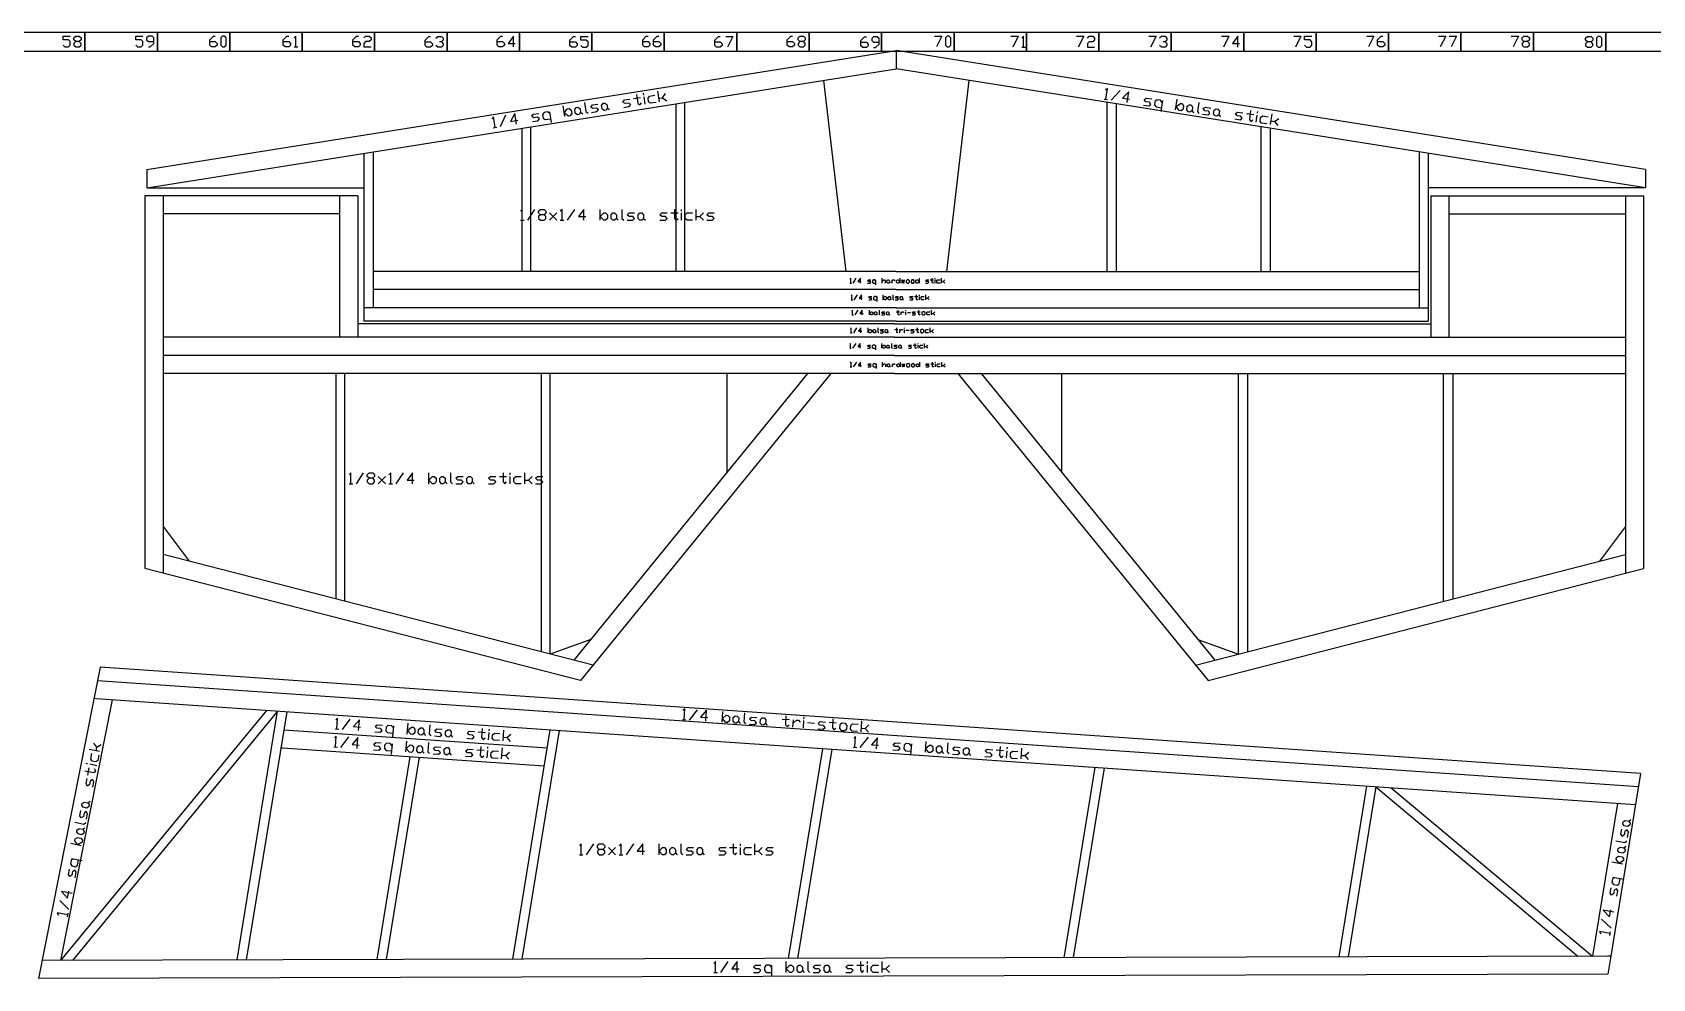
# Model space of a CAD drawing. Extents: x 0 to 102, y 0 to 13.
# Drawn here: x 57.28 to 79.65, y 0.11 to 13.18 of the extents above; entities that cross this region are included whole.
import ezdxf

# ---------------------------------------------------------------- set-up
doc = ezdxf.new("R2010")
doc.units = 0
doc.layers.get('0').update_dxf_attribs({"color": 9, "linetype": 'CONTINUOUS'})

msp = doc.modelspace()

# ---------------------------------------------------------------- linework, layer by layer
at = {"color": 7, "linetype": 'CONTINUOUS'}
for p, q in [((58.854, 11.284, 0), (69.2, 12.929, 0)), ((79.547, 11.284, 0), (69.2, 12.929, 0)), ((69.2, 12.929), (69.2, 12.676)), ((69.2, 12.929), (69.2, 12.676)), ((58.854, 11.031, 0), (69.2, 12.676, 0)), ((79.547, 11.031, 0), (69.2, 12.676, 0)), ((68.197, 12.516, 0), (68.506, 9.876, 0)), ((70.204, 12.516, 0), (69.895, 9.876, 0)), ((66.161, 12.193, 0), (66.161, 9.876, 0)), ((66.286, 9.876, 0), (66.286, 12.212, 0)), ((72.115, 9.876, 0), (72.115, 12.212, 0)), ((72.24, 12.193, 0), (72.24, 9.876, 0)), ((64.159, 9.876, 0), (64.159, 11.874, 0)), ((74.242, 9.876, 0), (74.242, 11.874, 0)), ((64.034, 11.854, 0), (64.034, 9.876, 0)), ((74.367, 11.854, 0), (74.367, 9.876, 0)), ((61.854, 11.508, 0), (61.854, 9.376, 0)), ((61.979, 11.528, 0), (61.979, 9.376, 0)), ((76.422, 11.528, 0), (76.422, 9.376, 0)), ((76.547, 11.508, 0), (76.547, 9.376, 0)), ((58.854, 11.284, 0), (58.854, 11.031, 0)), ((79.547, 11.284, 0), (79.547, 11.031, 0)), ((58.854, 11.031, 0), (61.854, 11.031, 0)), ((79.547, 11.031, 0), (76.547, 11.031, 0)), ((58.83, 10.922, 0), (58.83, 5.773, 0)), ((61.768, 10.922), (58.83, 10.922)), ((59.08, 10.922, 0), (59.08, 5.709, 0)), ((61.518, 10.922, 0), (61.518, 8.968, 0)), ((61.768, 10.922, 0), (61.768, 8.968, 0)), ((76.585, 10.922, 0), (76.585, 8.968, 0)), ((76.585, 10.922), (79.523, 10.922)), ((76.835, 10.922, 0), (76.835, 8.968, 0)), ((79.273, 10.922, 0), (79.273, 5.709, 0)), ((79.523, 10.922, 0), (79.523, 5.773, 0)), ((61.518, 10.672), (59.08, 10.672)), ((76.835, 10.672), (79.273, 10.672)), ((69.2, 9.876, 0), (61.979, 9.876, 0)), ((69.2, 9.876, 0), (76.422, 9.876, 0)), ((69.2, 9.626, 0), (61.979, 9.626, 0)), ((69.2, 9.626, 0), (76.422, 9.626, 0)), ((61.854, 9.376, 0), (61.854, 9.189, 0)), ((69.2, 9.376, 0), (61.854, 9.376, 0)), ((69.2, 9.189, 0), (61.854, 9.189, 0)), ((69.2, 9.376, 0), (76.547, 9.376, 0)), ((69.2, 9.189, 0), (76.547, 9.189, 0)), ((76.547, 9.376, 0), (76.547, 9.189, 0)), ((69.177, 8.968, 0), (59.08, 8.968, 0)), ((69.177, 9.155, 0), (61.768, 9.155, 0)), ((69.177, 9.155, 0), (76.585, 9.155, 0)), ((69.177, 8.968, 0), (79.273, 8.968, 0)), ((69.177, 8.718, 0), (59.08, 8.718, 0)), ((69.177, 8.718, 0), (79.273, 8.718, 0)), ((69.177, 8.468, 0), (59.08, 8.468, 0)), ((61.466, 8.468, 0), (61.466, 5.353, 0)), ((61.591, 8.468, 0), (61.466, 8.468, 0)), ((61.591, 5.321, 0), (61.591, 8.468, 0)), ((64.3, 8.468, 0), (64.3, 4.625, 0)), ((64.425, 8.468, 0), (64.3, 8.468, 0)), ((64.425, 4.593, 0), (64.425, 8.468, 0)), ((67.979, 8.468, 0), (64.752, 4.509, 0)), ((68.301, 8.468, 0), (64.845, 4.226, 0)), ((66.866, 8.468, 0), (66.866, 7.103, 0)), ((69.177, 8.468, 0), (68.301, 8.468, 0)), ((69.177, 8.468, 0), (70.052, 8.468, 0)), ((69.177, 8.468, 0), (79.273, 8.468, 0)), ((70.052, 8.468, 0), (73.508, 4.226, 0)), ((70.374, 8.468, 0), (73.601, 4.509, 0)), ((71.487, 8.468, 0), (71.487, 7.103, 0)), ((73.928, 4.593, 0), (73.928, 8.468, 0)), ((73.928, 8.468, 0), (74.053, 8.468, 0)), ((74.053, 8.468, 0), (74.053, 4.625, 0)), ((76.762, 5.321, 0), (76.762, 8.468, 0)), ((76.762, 8.468, 0), (76.887, 8.468, 0)), ((76.887, 8.468, 0), (76.887, 5.353, 0)), ((59.08, 6.353, 0), (59.44, 5.874, 0)), ((79.273, 6.353, 0), (78.913, 5.874, 0)), ((65.019, 4.44, 0), (59.08, 5.967, 0)), ((73.334, 4.44, 0), (79.273, 5.967, 0)), ((64.845, 4.226, 0), (58.83, 5.773, 0)), ((73.508, 4.226, 0), (79.523, 5.773, 0)), ((64.985, 4.794, 0), (64.425, 4.593, 0)), ((73.368, 4.794, 0), (73.928, 4.593, 0)), ((58.211, 4.41, 0), (57.36, 0.11, 0)), ((79.482, 2.945, 0), (58.211, 4.41, 0)), ((79.452, 2.76, 0), (58.174, 4.224, 0)), ((58.377, 3.96, 0), (57.665, 0.361, 0)), ((60.509, 3.813, 0), (57.665, 0.361, 0)), ((58.157, 3.975, 0), (58.126, 3.977, 0)), ((79.411, 2.512, 0), (58.157, 3.975, 0)), ((60.662, 3.802, 0), (57.831, 0.361, 0)), ((60.101, 0.368, 0), (60.662, 3.802, 0)), ((60.787, 3.794, 0), (60.228, 0.368, 0)), ((60.747, 3.546, 0), (64.384, 3.296, 0)), ((63.908, 0.378, 0), (64.425, 3.544, 0)), ((64.55, 3.535, 0), (64.034, 0.379, 0)), ((60.706, 3.298, 0), (60.73, 3.297, 0)), ((60.73, 3.297, 0), (64.344, 3.048, 0)), ((62.035, 0.373, 0), (62.492, 3.175, 0)), ((62.617, 3.167, 0), (62.161, 0.373, 0)), ((67.715, 0.389, 0), (68.188, 3.285, 0)), ((68.313, 3.276, 0), (67.841, 0.389, 0)), ((71.521, 0.399, 0), (71.95, 3.026, 0)), ((72.076, 3.017, 0), (71.648, 0.4, 0)), ((79.482, 2.945, 0), (79.065, 0.394, 0)), ((75.317, 0.41, 0), (75.702, 2.768, 0)), ((75.827, 2.759, 0), (75.443, 0.41, 0)), ((75.827, 2.759, 0), (78.614, 0.419, 0)), ((76.039, 2.745, 0), (78.816, 0.419, 0)), ((79.161, 2.53, 0), (78.816, 0.419, 0)), ((79.028, 0.42, 0), (57.41, 0.36, 0)), ((79.07, 0.421, 0), (79.028, 0.42, 0)), ((79.065, 0.394, 0), (79.029, 0.17, 0)), ((79.029, 0.17, 0), (57.36, 0.11, 0))]:
    msp.add_line(p, q, dxfattribs=at)
at = {"color": 7, "linetype": 'CONTINUOUS', "flags": 128}
for points in [[(57.001, 12.919), (58.001, 12.919), (58.001, 13.178), (57.001, 13.178)], [(58.001, 12.919), (59.001, 12.919), (59.001, 13.178), (58.001, 13.178)], [(59.001, 12.919), (60.001, 12.919), (60.001, 13.178), (59.001, 13.178)], [(60.001, 12.919), (61.001, 12.919), (61.001, 13.178), (60.001, 13.178)], [(61.001, 12.919), (62.001, 12.919), (62.001, 13.178), (61.001, 13.178)], [(62.001, 12.919), (63.001, 12.919), (63.001, 13.178), (62.001, 13.178)], [(63.001, 12.919), (64.001, 12.919), (64.001, 13.178), (63.001, 13.178)], [(64.001, 12.919), (65.001, 12.919), (65.001, 13.178), (64.001, 13.178)], [(65.001, 12.919), (66.001, 12.919), (66.001, 13.178), (65.001, 13.178)], [(66.001, 12.919), (67.001, 12.919), (67.001, 13.178), (66.001, 13.178)], [(67.001, 12.919), (68.001, 12.919), (68.001, 13.178), (67.001, 13.178)], [(68.001, 12.919), (69.001, 12.919), (69.001, 13.178), (68.001, 13.178)], [(69.001, 12.919), (70.001, 12.919), (70.001, 13.178), (69.001, 13.178)], [(70.001, 12.919), (71.001, 12.919), (71.001, 13.178), (70.001, 13.178)], [(71.001, 12.919), (72.001, 12.919), (72.001, 13.178), (71.001, 13.178)], [(72.001, 12.919), (73.001, 12.919), (73.001, 13.178), (72.001, 13.178)], [(73.001, 12.919), (74.001, 12.919), (74.001, 13.178), (73.001, 13.178)], [(74.001, 12.919), (75.001, 12.919), (75.001, 13.178), (74.001, 13.178)], [(75.001, 12.919), (76.001, 12.919), (76.001, 13.178), (75.001, 13.178)], [(76.001, 12.919), (77.001, 12.919), (77.001, 13.178), (76.001, 13.178)], [(77.001, 12.919), (78.001, 12.919), (78.001, 13.178), (77.001, 13.178)], [(78.001, 12.919), (79.001, 12.919), (79.001, 13.178), (78.001, 13.178)], [(79.001, 12.919), (80.001, 12.919), (80.001, 13.178), (79.001, 13.178)]]:
    msp.add_lwpolyline(points, close=True, dxfattribs=at)
at = {"linetype": 'BYBLOCK', "flags": 128}
for points in [[(57.698, 13.002), (57.723, 12.977), (57.773, 12.977), (57.798, 13.002), (57.798, 13.052), (57.773, 13.077), (57.698, 13.077), (57.698, 13.127), (57.798, 13.127)], [(57.873, 12.977), (57.923, 12.977), (57.948, 13.002), (57.948, 13.027), (57.923, 13.052), (57.873, 13.052), (57.848, 13.077), (57.848, 13.102), (57.873, 13.127), (57.923, 13.127), (57.948, 13.102), (57.948, 13.077), (57.923, 13.052)], [(57.873, 13.052), (57.848, 13.027), (57.848, 13.002), (57.873, 12.977)], [(58.702, 13.002), (58.727, 12.977), (58.777, 12.977), (58.802, 13.002), (58.802, 13.052), (58.777, 13.077), (58.702, 13.077), (58.702, 13.127), (58.802, 13.127)], [(58.877, 12.977), (58.902, 12.977), (58.952, 13.027), (58.952, 13.102), (58.927, 13.127), (58.877, 13.127), (58.852, 13.102), (58.852, 13.077), (58.877, 13.052), (58.952, 13.052)], [(59.725, 13.052), (59.8, 13.052), (59.825, 13.027), (59.825, 13.002), (59.8, 12.977), (59.75, 12.977), (59.725, 13.002), (59.725, 13.077), (59.775, 13.127), (59.8, 13.127)], [(59.9, 12.977), (59.925, 12.977), (59.95, 13.002), (59.95, 13.102), (59.925, 13.127), (59.9, 13.127), (59.875, 13.102), (59.875, 13.002), (59.9, 12.977)], [(60.74, 13.052), (60.815, 13.052), (60.84, 13.027), (60.84, 13.002), (60.815, 12.977), (60.765, 12.977), (60.74, 13.002), (60.74, 13.077), (60.79, 13.127), (60.815, 13.127)], [(60.915, 12.977), (60.915, 13.127), (60.89, 13.102)], [(60.89, 12.977), (60.94, 12.977)], [(61.702, 13.052), (61.777, 13.052), (61.802, 13.027), (61.802, 13.002), (61.777, 12.977), (61.727, 12.977), (61.702, 13.002), (61.702, 13.077), (61.752, 13.127), (61.777, 13.127)], [(61.852, 13.102), (61.877, 13.127), (61.927, 13.127), (61.952, 13.102), (61.952, 13.077), (61.927, 13.052), (61.877, 13.052), (61.852, 13.027), (61.852, 12.977), (61.952, 12.977)], [(62.698, 13.047), (62.773, 13.047), (62.798, 13.022), (62.798, 12.997), (62.773, 12.972), (62.723, 12.972), (62.698, 12.997), (62.698, 13.072), (62.748, 13.122), (62.773, 13.122)], [(62.848, 13.097), (62.873, 13.122), (62.923, 13.122), (62.948, 13.097), (62.948, 13.072), (62.923, 13.047), (62.898, 13.047)], [(62.923, 13.047), (62.948, 13.022), (62.948, 12.997), (62.923, 12.972), (62.873, 12.972), (62.848, 12.997)], [(63.693, 13.052), (63.768, 13.052), (63.793, 13.027), (63.793, 13.002), (63.768, 12.977), (63.718, 12.977), (63.693, 13.002), (63.693, 13.077), (63.743, 13.127), (63.768, 13.127)], [(63.918, 12.977), (63.918, 13.127), (63.843, 13.027), (63.943, 13.027)], [(64.698, 13.047), (64.773, 13.047), (64.798, 13.022), (64.798, 12.997), (64.773, 12.972), (64.723, 12.972), (64.698, 12.997), (64.698, 13.072), (64.748, 13.122), (64.773, 13.122)], [(64.848, 12.997), (64.873, 12.972), (64.923, 12.972), (64.948, 12.997), (64.948, 13.047), (64.923, 13.072), (64.848, 13.072), (64.848, 13.122), (64.948, 13.122)], [(65.702, 13.052), (65.777, 13.052), (65.802, 13.027), (65.802, 13.002), (65.777, 12.977), (65.727, 12.977), (65.702, 13.002), (65.702, 13.077), (65.752, 13.127), (65.777, 13.127)], [(65.852, 13.052), (65.927, 13.052), (65.952, 13.027), (65.952, 13.002), (65.927, 12.977), (65.877, 12.977), (65.852, 13.002), (65.852, 13.077), (65.902, 13.127), (65.927, 13.127)], [(66.698, 13.047), (66.773, 13.047), (66.798, 13.022), (66.798, 12.997), (66.773, 12.972), (66.723, 12.972), (66.698, 12.997), (66.698, 13.072), (66.748, 13.122), (66.773, 13.122)], [(66.848, 13.122), (66.948, 13.122), (66.873, 12.972)], [(67.698, 13.052), (67.773, 13.052), (67.798, 13.027), (67.798, 13.002), (67.773, 12.977), (67.723, 12.977), (67.698, 13.002), (67.698, 13.077), (67.748, 13.127), (67.773, 13.127)], [(67.873, 12.977), (67.923, 12.977), (67.948, 13.002), (67.948, 13.027), (67.923, 13.052), (67.873, 13.052), (67.848, 13.077), (67.848, 13.102), (67.873, 13.127), (67.923, 13.127), (67.948, 13.102), (67.948, 13.077), (67.923, 13.052)], [(67.873, 13.052), (67.848, 13.027), (67.848, 13.002), (67.873, 12.977)], [(68.716, 13.043), (68.791, 13.043), (68.816, 13.018), (68.816, 12.993), (68.791, 12.968), (68.741, 12.968), (68.716, 12.993), (68.716, 13.068), (68.766, 13.118), (68.791, 13.118)], [(68.891, 12.968), (68.916, 12.968), (68.966, 13.018), (68.966, 13.093), (68.941, 13.118), (68.891, 13.118), (68.866, 13.093), (68.866, 13.068), (68.891, 13.043), (68.966, 13.043)], [(69.732, 13.128), (69.832, 13.128), (69.757, 12.978)], [(69.907, 12.978), (69.932, 12.978), (69.957, 13.003), (69.957, 13.103), (69.932, 13.128), (69.907, 13.128), (69.882, 13.103), (69.882, 13.003), (69.907, 12.978)], [(70.786, 13.124), (70.886, 13.124), (70.811, 12.974)], [(70.961, 12.974), (70.961, 13.124), (70.936, 13.099)], [(71.692, 13.125), (71.792, 13.125), (71.717, 12.975)], [(71.842, 13.1), (71.867, 13.125), (71.917, 13.125), (71.942, 13.1), (71.942, 13.075), (71.917, 13.05), (71.867, 13.05), (71.842, 13.025), (71.842, 12.975), (71.942, 12.975)], [(72.69, 13.125), (72.79, 13.125), (72.715, 12.975)], [(72.84, 13.1), (72.865, 13.125), (72.915, 13.125), (72.94, 13.1), (72.94, 13.075), (72.915, 13.05), (72.89, 13.05)], [(72.915, 13.05), (72.94, 13.025), (72.94, 13), (72.915, 12.975), (72.865, 12.975), (72.84, 13)], [(73.695, 13.125), (73.795, 13.125), (73.72, 12.975)], [(73.92, 12.975), (73.92, 13.125), (73.845, 13.025), (73.945, 13.025)], [(74.692, 13.125), (74.792, 13.125), (74.717, 12.975)], [(74.842, 13), (74.867, 12.975), (74.917, 12.975), (74.942, 13), (74.942, 13.05), (74.917, 13.075), (74.842, 13.075), (74.842, 13.125), (74.942, 13.125)], [(75.699, 13.127), (75.799, 13.127), (75.724, 12.977)], [(75.849, 13.052), (75.924, 13.052), (75.949, 13.027), (75.949, 13.002), (75.924, 12.977), (75.874, 12.977), (75.849, 13.002), (75.849, 13.077), (75.899, 13.127), (75.924, 13.127)], [(76.69, 13.127), (76.79, 13.127), (76.715, 12.977)], [(76.84, 13.127), (76.94, 13.127), (76.865, 12.977)], [(77.696, 13.127), (77.796, 13.127), (77.721, 12.977)], [(77.871, 12.977), (77.921, 12.977), (77.946, 13.002), (77.946, 13.027), (77.921, 13.052), (77.871, 13.052), (77.846, 13.077), (77.846, 13.102), (77.871, 13.127), (77.921, 13.127), (77.946, 13.102), (77.946, 13.077), (77.921, 13.052)], [(77.871, 13.052), (77.846, 13.027), (77.846, 13.002), (77.871, 12.977)], [(78.747, 12.972), (78.797, 12.972), (78.822, 12.997), (78.822, 13.022), (78.797, 13.047), (78.747, 13.047), (78.722, 13.072), (78.722, 13.097), (78.747, 13.122), (78.797, 13.122), (78.822, 13.097), (78.822, 13.072), (78.797, 13.047)], [(78.747, 13.047), (78.722, 13.022), (78.722, 12.997), (78.747, 12.972)], [(78.897, 12.972), (78.922, 12.972), (78.947, 12.997), (78.947, 13.097), (78.922, 13.122), (78.897, 13.122), (78.872, 13.097), (78.872, 12.997), (78.897, 12.972)], [(70.936, 12.974), (70.986, 12.974)], [(65.616, 12.321), (65.636, 12.198), (65.664, 12.177), (65.685, 12.206)], [(65.719, 12.312), (65.715, 12.337)], [(65.887, 12.212), (65.812, 12.2), (65.784, 12.221), (65.776, 12.27), (65.797, 12.299), (65.871, 12.31)], [(65.936, 12.219), (65.913, 12.367)], [(65.928, 12.269), (65.978, 12.276), (66.019, 12.333)], [(72.098, 12.254), (72.12, 12.402), (72.092, 12.381)], [(72.172, 12.243), (72.293, 12.376)], [(72.394, 12.209), (72.417, 12.357), (72.328, 12.269), (72.426, 12.254)], [(64.414, 12.083), (64.437, 11.935)], [(64.627, 12.015), (64.604, 12.164)], [(64.619, 12.065), (64.661, 12.122), (64.685, 12.126), (64.714, 12.105), (64.722, 12.056), (64.701, 12.027), (64.676, 12.023), (64.619, 12.065)], [(64.845, 12.075), (64.824, 12.046), (64.8, 12.042), (64.771, 12.063), (64.763, 12.113), (64.784, 12.141), (64.809, 12.145), (64.838, 12.124), (64.845, 12.075), (64.874, 12.054)], [(64.9, 12.21), (64.919, 12.086), (64.948, 12.065)], [(64.997, 12.073), (65.071, 12.085), (65.092, 12.113), (65.064, 12.134), (65.014, 12.126), (64.986, 12.147), (65.007, 12.176), (65.081, 12.187)], [(65.216, 12.132), (65.195, 12.104), (65.17, 12.1), (65.142, 12.121), (65.134, 12.17), (65.155, 12.199), (65.18, 12.203), (65.208, 12.182), (65.216, 12.132), (65.244, 12.112)], [(65.442, 12.142), (65.516, 12.154), (65.537, 12.182), (65.508, 12.203), (65.459, 12.196), (65.43, 12.216), (65.451, 12.245), (65.525, 12.257)], [(65.575, 12.264), (65.674, 12.28)], [(65.738, 12.189), (65.723, 12.287)], [(65.978, 12.276), (66.035, 12.235)], [(72.073, 12.258), (72.122, 12.25)], [(72.617, 12.175), (72.691, 12.163), (72.719, 12.184), (72.698, 12.213), (72.649, 12.22), (72.628, 12.249), (72.656, 12.27), (72.731, 12.259)], [(72.875, 12.211), (72.854, 12.24), (72.805, 12.247), (72.776, 12.226), (72.769, 12.177), (72.79, 12.148), (72.864, 12.137)], [(72.879, 12.236), (72.856, 12.088)], [(73.061, 12.107), (73.084, 12.255)], [(73.069, 12.156), (73.126, 12.198), (73.151, 12.194), (73.172, 12.166), (73.164, 12.117), (73.136, 12.096), (73.111, 12.099), (73.069, 12.156)], [(73.288, 12.098), (73.259, 12.077), (73.234, 12.081), (73.214, 12.109), (73.221, 12.158), (73.25, 12.179), (73.274, 12.176), (73.295, 12.147), (73.288, 12.098), (73.309, 12.069)], [(73.381, 12.21), (73.362, 12.086), (73.383, 12.058)], [(73.432, 12.05), (73.506, 12.039), (73.535, 12.06), (73.514, 12.089), (73.464, 12.096), (73.443, 12.125), (73.472, 12.145), (73.546, 12.134)], [(73.658, 12.041), (73.63, 12.02), (73.605, 12.024), (73.584, 12.052), (73.592, 12.102), (73.62, 12.123), (73.645, 12.119), (73.666, 12.091), (73.658, 12.041), (73.679, 12.013)], [(74.097, 12.101), (74.079, 11.977), (74.099, 11.949), (74.128, 11.97)], [(74.192, 12.061), (74.196, 12.086)], [(63.663, 11.865), (63.64, 12.014), (63.619, 11.985)], [(63.639, 11.862), (63.688, 11.869)], [(63.737, 11.877), (63.813, 12.041)], [(63.96, 11.912), (63.937, 12.06), (63.878, 11.949), (63.977, 11.965)], [(64.182, 11.946), (64.256, 11.958), (64.277, 11.986), (64.249, 12.007), (64.199, 11.999), (64.171, 12.02), (64.191, 12.049), (64.266, 12.06)], [(64.418, 12.059), (64.389, 12.08), (64.34, 12.072), (64.319, 12.043), (64.326, 11.994), (64.355, 11.973), (64.429, 11.985)], [(73.877, 11.983), (73.951, 11.971), (73.98, 11.992), (73.959, 12.021), (73.909, 12.028), (73.888, 12.057), (73.917, 12.078), (73.991, 12.066)], [(74.04, 12.059), (74.139, 12.044)], [(74.174, 11.937), (74.189, 12.036)], [(74.322, 11.915), (74.248, 11.926), (74.227, 11.954), (74.234, 12.004), (74.263, 12.025), (74.337, 12.014)], [(74.371, 11.907), (74.394, 12.055)], [(74.379, 11.957), (74.428, 11.949), (74.485, 11.991)], [(74.428, 11.949), (74.47, 11.892)], [(64.04, 10.584), (64.04, 10.734), (64.015, 10.709)], [(64.015, 10.584), (64.065, 10.584)], [(64.115, 10.584), (64.215, 10.734)], [(64.29, 10.584), (64.34, 10.584), (64.365, 10.609), (64.365, 10.634), (64.34, 10.659), (64.29, 10.659), (64.265, 10.684), (64.265, 10.709), (64.29, 10.734), (64.34, 10.734), (64.365, 10.709), (64.365, 10.684), (64.34, 10.659)], [(64.29, 10.659), (64.265, 10.634), (64.265, 10.609), (64.29, 10.584)], [(64.415, 10.684), (64.515, 10.584)], [(64.415, 10.584), (64.515, 10.684)], [(64.59, 10.584), (64.59, 10.734), (64.565, 10.709)], [(64.565, 10.584), (64.615, 10.584)], [(64.665, 10.584), (64.765, 10.734)], [(64.89, 10.584), (64.89, 10.734), (64.815, 10.634), (64.915, 10.634)], [(65.115, 10.584), (65.115, 10.734)], [(65.115, 10.634), (65.165, 10.684), (65.19, 10.684), (65.215, 10.659), (65.215, 10.609), (65.19, 10.584), (65.165, 10.584), (65.115, 10.634)], [(65.34, 10.609), (65.315, 10.584), (65.29, 10.584), (65.265, 10.609), (65.265, 10.659), (65.29, 10.684), (65.315, 10.684), (65.34, 10.659), (65.34, 10.609), (65.365, 10.584)], [(65.415, 10.734), (65.415, 10.609), (65.44, 10.584)], [(65.49, 10.584), (65.565, 10.584), (65.59, 10.609), (65.565, 10.634), (65.515, 10.634), (65.49, 10.659), (65.515, 10.684), (65.59, 10.684)], [(65.715, 10.609), (65.69, 10.584), (65.665, 10.584), (65.64, 10.609), (65.64, 10.659), (65.665, 10.684), (65.69, 10.684), (65.715, 10.659), (65.715, 10.609), (65.74, 10.584)], [(65.94, 10.584), (66.015, 10.584), (66.04, 10.609), (66.015, 10.634), (65.965, 10.634), (65.94, 10.659), (65.965, 10.684), (66.04, 10.684)], [(66.09, 10.684), (66.19, 10.684)], [(66.14, 10.734), (66.14, 10.609), (66.165, 10.584), (66.19, 10.609)], [(66.24, 10.709), (66.24, 10.734)], [(66.24, 10.584), (66.24, 10.684)], [(66.39, 10.584), (66.315, 10.584), (66.29, 10.609), (66.29, 10.659), (66.315, 10.684), (66.39, 10.684)], [(66.44, 10.584), (66.44, 10.734)], [(66.44, 10.634), (66.49, 10.634), (66.54, 10.684)], [(66.49, 10.634), (66.54, 10.584)], [(66.59, 10.584), (66.665, 10.584), (66.69, 10.609), (66.665, 10.634), (66.615, 10.634), (66.59, 10.659), (66.615, 10.684), (66.69, 10.684)], [(68.574, 9.716), (68.574, 9.783), (68.563, 9.771)], [(68.563, 9.716), (68.585, 9.716)], [(68.608, 9.716), (68.652, 9.783)], [(68.708, 9.716), (68.708, 9.783), (68.674, 9.738), (68.719, 9.738)], [(68.808, 9.716), (68.841, 9.716), (68.852, 9.727), (68.841, 9.738), (68.819, 9.738), (68.808, 9.749), (68.819, 9.76), (68.852, 9.76)], [(68.919, 9.749), (68.908, 9.76), (68.885, 9.76), (68.874, 9.749), (68.874, 9.727), (68.885, 9.716), (68.919, 9.716)], [(68.919, 9.76), (68.919, 9.694)], [(69.008, 9.716), (69.008, 9.783)], [(69.008, 9.738), (69.03, 9.76), (69.041, 9.76), (69.052, 9.749), (69.052, 9.716)], [(69.108, 9.727), (69.096, 9.716), (69.085, 9.716), (69.074, 9.727), (69.074, 9.749), (69.085, 9.76), (69.096, 9.76), (69.108, 9.749), (69.108, 9.727), (69.119, 9.716)], [(69.141, 9.76), (69.141, 9.716)], [(69.141, 9.738), (69.163, 9.76), (69.174, 9.76), (69.185, 9.749)], [(69.252, 9.738), (69.23, 9.716), (69.219, 9.716), (69.208, 9.727), (69.208, 9.749), (69.219, 9.76), (69.23, 9.76), (69.252, 9.738)], [(69.252, 9.783), (69.252, 9.716)], [(69.274, 9.76), (69.285, 9.716), (69.296, 9.76), (69.308, 9.716), (69.319, 9.76)], [(69.352, 9.716), (69.374, 9.716), (69.385, 9.727), (69.385, 9.749), (69.374, 9.76), (69.352, 9.76), (69.341, 9.749), (69.341, 9.727), (69.352, 9.716)], [(69.419, 9.716), (69.441, 9.716), (69.452, 9.727), (69.452, 9.749), (69.441, 9.76), (69.419, 9.76), (69.408, 9.749), (69.408, 9.727), (69.419, 9.716)], [(69.519, 9.738), (69.496, 9.716), (69.485, 9.716), (69.474, 9.727), (69.474, 9.749), (69.485, 9.76), (69.496, 9.76), (69.519, 9.738)], [(69.519, 9.783), (69.519, 9.716)], [(69.608, 9.716), (69.641, 9.716), (69.652, 9.727), (69.641, 9.738), (69.619, 9.738), (69.608, 9.749), (69.619, 9.76), (69.652, 9.76)], [(69.674, 9.76), (69.719, 9.76)], [(69.696, 9.783), (69.696, 9.727), (69.708, 9.716), (69.719, 9.727)], [(69.741, 9.771), (69.741, 9.783)], [(69.741, 9.716), (69.741, 9.76)], [(69.808, 9.716), (69.774, 9.716), (69.763, 9.727), (69.763, 9.749), (69.774, 9.76), (69.808, 9.76)], [(69.83, 9.716), (69.83, 9.783)], [(69.83, 9.738), (69.852, 9.738), (69.874, 9.76)], [(69.852, 9.738), (69.874, 9.716)], [(68.59, 9.485), (68.59, 9.552), (68.579, 9.54)], [(68.579, 9.485), (68.602, 9.485)], [(68.624, 9.485), (68.668, 9.552)], [(68.724, 9.485), (68.724, 9.552), (68.69, 9.507), (68.735, 9.507)], [(68.824, 9.485), (68.857, 9.485), (68.868, 9.496), (68.857, 9.507), (68.835, 9.507), (68.824, 9.518), (68.835, 9.529), (68.868, 9.529)], [(68.935, 9.518), (68.924, 9.529), (68.902, 9.529), (68.89, 9.518), (68.89, 9.496), (68.902, 9.485), (68.935, 9.485)], [(68.935, 9.529), (68.935, 9.463)], [(69.024, 9.485), (69.024, 9.552)], [(69.024, 9.507), (69.046, 9.529), (69.057, 9.529), (69.068, 9.518), (69.068, 9.496), (69.057, 9.485), (69.046, 9.485), (69.024, 9.507)], [(69.124, 9.496), (69.113, 9.485), (69.102, 9.485), (69.09, 9.496), (69.09, 9.518), (69.102, 9.529), (69.113, 9.529), (69.124, 9.518), (69.124, 9.496), (69.135, 9.485)], [(69.157, 9.552), (69.157, 9.496), (69.168, 9.485)], [(69.19, 9.485), (69.224, 9.485), (69.235, 9.496), (69.224, 9.507), (69.202, 9.507), (69.19, 9.518), (69.202, 9.529), (69.235, 9.529)], [(69.29, 9.496), (69.279, 9.485), (69.268, 9.485), (69.257, 9.496), (69.257, 9.518), (69.268, 9.529), (69.279, 9.529), (69.29, 9.518), (69.29, 9.496), (69.302, 9.485)], [(69.39, 9.485), (69.424, 9.485), (69.435, 9.496), (69.424, 9.507), (69.401, 9.507), (69.39, 9.518), (69.401, 9.529), (69.435, 9.529)], [(69.457, 9.529), (69.501, 9.529)], [(69.479, 9.552), (69.479, 9.496), (69.49, 9.485), (69.501, 9.496)], [(69.524, 9.54), (69.524, 9.552)], [(69.524, 9.485), (69.524, 9.529)], [(69.59, 9.485), (69.557, 9.485), (69.546, 9.496), (69.546, 9.518), (69.557, 9.529), (69.59, 9.529)], [(69.613, 9.485), (69.613, 9.552)], [(69.613, 9.507), (69.635, 9.507), (69.657, 9.529)], [(69.635, 9.507), (69.657, 9.485)], [(68.601, 9.276), (68.601, 9.343), (68.59, 9.332)], [(68.59, 9.276), (68.613, 9.276)], [(68.635, 9.276), (68.679, 9.343)], [(68.735, 9.276), (68.735, 9.343), (68.701, 9.298), (68.746, 9.298)], [(68.835, 9.276), (68.835, 9.343)], [(68.835, 9.298), (68.857, 9.32), (68.868, 9.32), (68.879, 9.309), (68.879, 9.287), (68.868, 9.276), (68.857, 9.276), (68.835, 9.298)], [(68.935, 9.287), (68.924, 9.276), (68.913, 9.276), (68.901, 9.287), (68.901, 9.309), (68.913, 9.32), (68.924, 9.32), (68.935, 9.309), (68.935, 9.287), (68.946, 9.276)], [(68.968, 9.343), (68.968, 9.287), (68.979, 9.276)], [(69.001, 9.276), (69.035, 9.276), (69.046, 9.287), (69.035, 9.298), (69.013, 9.298), (69.001, 9.309), (69.013, 9.32), (69.046, 9.32)], [(69.101, 9.287), (69.09, 9.276), (69.079, 9.276), (69.068, 9.287), (69.068, 9.309), (69.079, 9.32), (69.09, 9.32), (69.101, 9.309), (69.101, 9.287), (69.113, 9.276)], [(69.201, 9.32), (69.246, 9.32)], [(69.224, 9.343), (69.224, 9.287), (69.235, 9.276), (69.246, 9.287)], [(69.268, 9.32), (69.268, 9.276)], [(69.268, 9.298), (69.29, 9.32), (69.301, 9.32), (69.313, 9.309)], [(69.335, 9.332), (69.335, 9.343)], [(69.335, 9.276), (69.335, 9.32)], [(69.357, 9.309), (69.401, 9.309)], [(69.424, 9.276), (69.457, 9.276), (69.468, 9.287), (69.457, 9.298), (69.435, 9.298), (69.424, 9.309), (69.435, 9.32), (69.468, 9.32)], [(69.49, 9.32), (69.535, 9.32)], [(69.512, 9.343), (69.512, 9.287), (69.524, 9.276), (69.535, 9.287)], [(69.568, 9.276), (69.59, 9.276), (69.601, 9.287), (69.601, 9.309), (69.59, 9.32), (69.568, 9.32), (69.557, 9.309), (69.557, 9.287), (69.568, 9.276)], [(69.668, 9.276), (69.635, 9.276), (69.624, 9.287), (69.624, 9.309), (69.635, 9.32), (69.668, 9.32)], [(69.69, 9.276), (69.69, 9.343)], [(69.69, 9.298), (69.712, 9.298), (69.735, 9.32)], [(69.712, 9.298), (69.735, 9.276)], [(68.583, 9.031), (68.583, 9.098), (68.572, 9.087)], [(68.572, 9.031), (68.594, 9.031)], [(68.616, 9.031), (68.66, 9.098)], [(68.716, 9.031), (68.716, 9.098), (68.683, 9.054), (68.727, 9.054)], [(68.816, 9.031), (68.816, 9.098)], [(68.816, 9.054), (68.838, 9.076), (68.849, 9.076), (68.86, 9.065), (68.86, 9.042), (68.849, 9.031), (68.838, 9.031), (68.816, 9.054)], [(68.916, 9.042), (68.905, 9.031), (68.894, 9.031), (68.883, 9.042), (68.883, 9.065), (68.894, 9.076), (68.905, 9.076), (68.916, 9.065), (68.916, 9.042), (68.927, 9.031)], [(68.949, 9.098), (68.949, 9.042), (68.96, 9.031)], [(68.983, 9.031), (69.016, 9.031), (69.027, 9.042), (69.016, 9.054), (68.994, 9.054), (68.983, 9.065), (68.994, 9.076), (69.027, 9.076)], [(69.083, 9.042), (69.072, 9.031), (69.06, 9.031), (69.049, 9.042), (69.049, 9.065), (69.06, 9.076), (69.072, 9.076), (69.083, 9.065), (69.083, 9.042), (69.094, 9.031)], [(69.183, 9.076), (69.227, 9.076)], [(69.205, 9.098), (69.205, 9.042), (69.216, 9.031), (69.227, 9.042)], [(69.249, 9.076), (69.249, 9.031)], [(69.249, 9.054), (69.271, 9.076), (69.283, 9.076), (69.294, 9.065)], [(69.316, 9.087), (69.316, 9.098)], [(69.316, 9.031), (69.316, 9.076)], [(69.338, 9.065), (69.383, 9.065)], [(69.405, 9.031), (69.438, 9.031), (69.449, 9.042), (69.438, 9.054), (69.416, 9.054), (69.405, 9.065), (69.416, 9.076), (69.449, 9.076)], [(69.471, 9.076), (69.516, 9.076)], [(69.494, 9.098), (69.494, 9.042), (69.505, 9.031), (69.516, 9.042)], [(69.549, 9.031), (69.571, 9.031), (69.583, 9.042), (69.583, 9.065), (69.571, 9.076), (69.549, 9.076), (69.538, 9.065), (69.538, 9.042), (69.549, 9.031)], [(69.649, 9.031), (69.616, 9.031), (69.605, 9.042), (69.605, 9.065), (69.616, 9.076), (69.649, 9.076)], [(69.671, 9.031), (69.671, 9.098)], [(69.671, 9.054), (69.694, 9.054), (69.716, 9.076)], [(69.694, 9.054), (69.716, 9.031)], [(68.572, 8.815), (68.572, 8.882), (68.561, 8.871)], [(68.561, 8.815), (68.583, 8.815)], [(68.605, 8.815), (68.65, 8.882)], [(68.705, 8.815), (68.705, 8.882), (68.672, 8.838), (68.716, 8.838)], [(68.805, 8.815), (68.839, 8.815), (68.85, 8.826), (68.839, 8.838), (68.816, 8.838), (68.805, 8.849), (68.816, 8.86), (68.85, 8.86)], [(68.916, 8.849), (68.905, 8.86), (68.883, 8.86), (68.872, 8.849), (68.872, 8.826), (68.883, 8.815), (68.916, 8.815)], [(68.916, 8.86), (68.916, 8.793)], [(69.005, 8.815), (69.005, 8.882)], [(69.005, 8.838), (69.027, 8.86), (69.039, 8.86), (69.05, 8.849), (69.05, 8.826), (69.039, 8.815), (69.027, 8.815), (69.005, 8.838)], [(69.105, 8.826), (69.094, 8.815), (69.083, 8.815), (69.072, 8.826), (69.072, 8.849), (69.083, 8.86), (69.094, 8.86), (69.105, 8.849), (69.105, 8.826), (69.116, 8.815)], [(69.139, 8.882), (69.139, 8.826), (69.15, 8.815)], [(69.172, 8.815), (69.205, 8.815), (69.216, 8.826), (69.205, 8.838), (69.183, 8.838), (69.172, 8.849), (69.183, 8.86), (69.216, 8.86)], [(69.272, 8.826), (69.261, 8.815), (69.25, 8.815), (69.238, 8.826), (69.238, 8.849), (69.25, 8.86), (69.261, 8.86), (69.272, 8.849), (69.272, 8.826), (69.283, 8.815)], [(69.372, 8.815), (69.405, 8.815), (69.416, 8.826), (69.405, 8.838), (69.383, 8.838), (69.372, 8.849), (69.383, 8.86), (69.416, 8.86)], [(69.438, 8.86), (69.483, 8.86)], [(69.461, 8.882), (69.461, 8.826), (69.472, 8.815), (69.483, 8.826)], [(69.505, 8.871), (69.505, 8.882)], [(69.505, 8.815), (69.505, 8.86)], [(69.572, 8.815), (69.538, 8.815), (69.527, 8.826), (69.527, 8.849), (69.538, 8.86), (69.572, 8.86)], [(69.594, 8.815), (69.594, 8.882)], [(69.594, 8.838), (69.616, 8.838), (69.638, 8.86)], [(69.616, 8.838), (69.638, 8.815)], [(68.579, 8.558), (68.579, 8.625), (68.568, 8.614)], [(68.568, 8.558), (68.59, 8.558)], [(68.612, 8.558), (68.657, 8.625)], [(68.712, 8.558), (68.712, 8.625), (68.679, 8.58), (68.724, 8.58)], [(68.812, 8.558), (68.846, 8.558), (68.857, 8.569), (68.846, 8.58), (68.824, 8.58), (68.812, 8.592), (68.824, 8.603), (68.857, 8.603)], [(68.924, 8.592), (68.912, 8.603), (68.89, 8.603), (68.879, 8.592), (68.879, 8.569), (68.89, 8.558), (68.924, 8.558)], [(68.924, 8.603), (68.924, 8.536)], [(69.012, 8.558), (69.012, 8.625)], [(69.012, 8.58), (69.035, 8.603), (69.046, 8.603), (69.057, 8.592), (69.057, 8.558)], [(69.112, 8.569), (69.101, 8.558), (69.09, 8.558), (69.079, 8.569), (69.079, 8.592), (69.09, 8.603), (69.101, 8.603), (69.112, 8.592), (69.112, 8.569), (69.123, 8.558)], [(69.146, 8.603), (69.146, 8.558)], [(69.146, 8.58), (69.168, 8.603), (69.179, 8.603), (69.19, 8.592)], [(69.257, 8.58), (69.235, 8.558), (69.223, 8.558), (69.212, 8.569), (69.212, 8.592), (69.223, 8.603), (69.235, 8.603), (69.257, 8.58)], [(69.257, 8.625), (69.257, 8.558)], [(69.279, 8.603), (69.29, 8.558), (69.301, 8.603), (69.312, 8.558), (69.323, 8.603)], [(69.357, 8.558), (69.379, 8.558), (69.39, 8.569), (69.39, 8.592), (69.379, 8.603), (69.357, 8.603), (69.346, 8.592), (69.346, 8.569), (69.357, 8.558)], [(69.423, 8.558), (69.446, 8.558), (69.457, 8.569), (69.457, 8.592), (69.446, 8.603), (69.423, 8.603), (69.412, 8.592), (69.412, 8.569), (69.423, 8.558)], [(69.523, 8.58), (69.501, 8.558), (69.49, 8.558), (69.479, 8.569), (69.479, 8.592), (69.49, 8.603), (69.501, 8.603), (69.523, 8.58)], [(69.523, 8.625), (69.523, 8.558)], [(69.612, 8.558), (69.646, 8.558), (69.657, 8.569), (69.646, 8.58), (69.623, 8.58), (69.612, 8.592), (69.623, 8.603), (69.657, 8.603)], [(69.679, 8.603), (69.723, 8.603)], [(69.701, 8.625), (69.701, 8.569), (69.712, 8.558), (69.723, 8.569)], [(69.746, 8.614), (69.746, 8.625)], [(69.746, 8.558), (69.746, 8.603)], [(69.812, 8.558), (69.779, 8.558), (69.768, 8.569), (69.768, 8.592), (69.779, 8.603), (69.812, 8.603)], [(69.835, 8.558), (69.835, 8.625)], [(69.835, 8.58), (69.857, 8.58), (69.879, 8.603)], [(69.857, 8.58), (69.879, 8.558)], [(61.674, 6.945), (61.674, 7.095), (61.649, 7.07)], [(61.649, 6.945), (61.699, 6.945)], [(61.749, 6.945), (61.849, 7.095)], [(61.924, 6.945), (61.974, 6.945), (61.999, 6.97), (61.999, 6.995), (61.974, 7.02), (61.924, 7.02), (61.899, 7.045), (61.899, 7.07), (61.924, 7.095), (61.974, 7.095), (61.999, 7.07), (61.999, 7.045), (61.974, 7.02)], [(61.924, 7.02), (61.899, 6.995), (61.899, 6.97), (61.924, 6.945)], [(62.049, 7.045), (62.149, 6.945)], [(62.049, 6.945), (62.149, 7.045)], [(62.224, 6.945), (62.224, 7.095), (62.199, 7.07)], [(62.199, 6.945), (62.249, 6.945)], [(62.299, 6.945), (62.399, 7.095)], [(62.524, 6.945), (62.524, 7.095), (62.449, 6.995), (62.549, 6.995)], [(62.749, 6.945), (62.749, 7.095)], [(62.749, 6.995), (62.799, 7.045), (62.824, 7.045), (62.849, 7.02), (62.849, 6.97), (62.824, 6.945), (62.799, 6.945), (62.749, 6.995)], [(62.974, 6.97), (62.949, 6.945), (62.924, 6.945), (62.899, 6.97), (62.899, 7.02), (62.924, 7.045), (62.949, 7.045), (62.974, 7.02), (62.974, 6.97), (62.999, 6.945)], [(63.049, 7.095), (63.049, 6.97), (63.074, 6.945)], [(63.124, 6.945), (63.199, 6.945), (63.224, 6.97), (63.199, 6.995), (63.149, 6.995), (63.124, 7.02), (63.149, 7.045), (63.224, 7.045)], [(63.349, 6.97), (63.324, 6.945), (63.299, 6.945), (63.274, 6.97), (63.274, 7.02), (63.299, 7.045), (63.324, 7.045), (63.349, 7.02), (63.349, 6.97), (63.374, 6.945)], [(63.574, 6.945), (63.649, 6.945), (63.674, 6.97), (63.649, 6.995), (63.599, 6.995), (63.574, 7.02), (63.599, 7.045), (63.674, 7.045)], [(63.724, 7.045), (63.824, 7.045)], [(63.774, 7.095), (63.774, 6.97), (63.799, 6.945), (63.824, 6.97)], [(63.874, 7.07), (63.874, 7.095)], [(63.874, 6.945), (63.874, 7.045)], [(64.024, 6.945), (63.949, 6.945), (63.924, 6.97), (63.924, 7.02), (63.949, 7.045), (64.024, 7.045)], [(64.074, 6.945), (64.074, 7.095)], [(64.074, 6.995), (64.124, 6.995), (64.174, 7.045)], [(64.124, 6.995), (64.174, 6.945)], [(64.224, 6.945), (64.299, 6.945), (64.324, 6.97), (64.299, 6.995), (64.249, 6.995), (64.224, 7.02), (64.249, 7.045), (64.324, 7.045)], [(66.275, 3.687), (66.285, 3.836), (66.258, 3.813)], [(66.349, 3.681), (66.459, 3.824)], [(66.574, 3.666), (66.584, 3.816), (66.502, 3.721), (66.602, 3.714)], [(61.48, 3.556), (61.49, 3.706), (61.464, 3.683)], [(61.555, 3.551), (61.665, 3.693)], [(61.779, 3.535), (61.79, 3.684), (61.708, 3.59), (61.808, 3.583)], [(62.003, 3.519), (62.078, 3.514), (62.105, 3.537), (62.082, 3.564), (62.032, 3.567), (62.009, 3.594), (62.035, 3.617), (62.11, 3.612)], [(62.258, 3.576), (62.235, 3.603), (62.185, 3.606), (62.158, 3.583), (62.155, 3.533), (62.178, 3.507), (62.253, 3.501)], [(62.26, 3.601), (62.249, 3.451)], [(62.452, 3.487), (62.463, 3.637)], [(62.456, 3.537), (62.509, 3.583), (62.534, 3.582), (62.557, 3.555), (62.554, 3.505), (62.527, 3.482), (62.502, 3.484), (62.456, 3.537)], [(62.762, 3.616), (62.753, 3.491), (62.777, 3.464)], [(66.25, 3.688), (66.299, 3.685)], [(66.798, 3.651), (66.809, 3.8)], [(66.802, 3.701), (66.855, 3.747), (66.88, 3.745), (66.903, 3.719), (66.9, 3.669), (66.873, 3.646), (66.848, 3.647), (66.802, 3.701)], [(67.024, 3.66), (66.998, 3.637), (66.973, 3.639), (66.95, 3.666), (66.953, 3.715), (66.98, 3.739), (67.005, 3.737), (67.028, 3.71), (67.024, 3.66), (67.048, 3.634)], [(67.108, 3.78), (67.099, 3.655), (67.123, 3.629)], [(67.172, 3.625), (67.247, 3.62), (67.274, 3.643), (67.251, 3.67), (67.201, 3.673), (67.178, 3.7), (67.204, 3.723), (67.279, 3.718)], [(67.399, 3.635), (67.372, 3.612), (67.347, 3.613), (67.324, 3.64), (67.327, 3.69), (67.354, 3.713), (67.379, 3.711), (67.402, 3.685), (67.399, 3.635), (67.422, 3.608)], [(67.628, 3.694), (67.728, 3.688)], [(67.681, 3.741), (67.673, 3.616), (67.696, 3.59), (67.723, 3.613)], [(67.778, 3.684), (67.771, 3.584)], [(67.774, 3.634), (67.828, 3.681), (67.853, 3.679), (67.876, 3.652)], [(67.921, 3.574), (67.928, 3.674)], [(67.929, 3.699), (67.931, 3.724)], [(67.976, 3.646), (68.075, 3.639)], [(68.12, 3.561), (68.195, 3.556), (68.222, 3.579), (68.198, 3.605), (68.149, 3.609), (68.125, 3.635), (68.152, 3.659), (68.227, 3.654)], [(68.277, 3.65), (68.376, 3.643)], [(68.33, 3.697), (68.321, 3.572), (68.345, 3.545), (68.371, 3.569)], [(68.444, 3.538), (68.494, 3.535), (68.521, 3.558), (68.524, 3.608), (68.501, 3.635), (68.451, 3.638), (68.425, 3.615), (68.421, 3.565), (68.444, 3.538)], [(68.669, 3.523), (68.594, 3.528), (68.571, 3.555), (68.574, 3.605), (68.601, 3.628), (68.676, 3.623)], [(68.719, 3.52), (68.729, 3.669)], [(68.722, 3.57), (68.772, 3.566), (68.825, 3.613)], [(58.155, 3.256), (58.165, 3.305), (58.125, 3.364)], [(61.461, 3.309), (61.471, 3.459), (61.445, 3.436)], [(61.455, 3.558), (61.505, 3.554)], [(61.536, 3.304), (61.646, 3.447)], [(61.76, 3.288), (61.771, 3.438), (61.689, 3.343), (61.789, 3.336)], [(61.984, 3.272), (62.059, 3.267), (62.086, 3.29), (62.063, 3.317), (62.013, 3.32), (61.99, 3.347), (62.017, 3.37), (62.091, 3.365)], [(62.239, 3.329), (62.216, 3.356), (62.166, 3.36), (62.139, 3.336), (62.136, 3.287), (62.159, 3.26), (62.234, 3.255)], [(62.433, 3.24), (62.444, 3.39)], [(62.679, 3.496), (62.652, 3.473), (62.627, 3.475), (62.604, 3.501), (62.607, 3.551), (62.634, 3.574), (62.659, 3.573), (62.682, 3.546), (62.679, 3.496), (62.702, 3.469)], [(62.743, 3.369), (62.734, 3.244), (62.758, 3.217)], [(62.826, 3.461), (62.901, 3.455), (62.928, 3.478), (62.905, 3.505), (62.855, 3.509), (62.832, 3.535), (62.858, 3.559), (62.933, 3.553)], [(63.053, 3.47), (63.026, 3.446), (63.001, 3.448), (62.978, 3.475), (62.981, 3.525), (63.008, 3.548), (63.033, 3.546), (63.056, 3.519), (63.053, 3.47), (63.076, 3.443)], [(63.275, 3.429), (63.35, 3.423), (63.377, 3.447), (63.354, 3.473), (63.304, 3.477), (63.281, 3.504), (63.307, 3.527), (63.382, 3.521)], [(63.432, 3.518), (63.532, 3.511)], [(63.485, 3.564), (63.477, 3.44), (63.5, 3.413), (63.526, 3.436)], [(63.575, 3.408), (63.582, 3.507)], [(63.583, 3.532), (63.585, 3.557)], [(63.724, 3.397), (63.649, 3.402), (63.626, 3.429), (63.63, 3.479), (63.656, 3.502), (63.731, 3.497)], [(63.774, 3.393), (63.785, 3.543)], [(63.778, 3.443), (63.827, 3.44), (63.881, 3.486)], [(63.827, 3.44), (63.874, 3.386)], [(68.633, 3.306), (68.643, 3.456), (68.617, 3.433)], [(68.707, 3.301), (68.818, 3.443)], [(68.772, 3.566), (68.819, 3.513)], [(68.932, 3.285), (68.943, 3.435), (68.861, 3.34), (68.96, 3.333)], [(69.156, 3.269), (69.231, 3.264), (69.258, 3.287), (69.235, 3.314), (69.185, 3.317), (69.162, 3.344), (69.188, 3.367), (69.263, 3.362)], [(69.411, 3.326), (69.388, 3.353), (69.338, 3.356), (69.311, 3.333), (69.308, 3.283), (69.331, 3.257), (69.406, 3.251)], [(69.605, 3.237), (69.616, 3.387)], [(69.915, 3.366), (69.906, 3.241), (69.929, 3.214)], [(58.204, 3.247), (58.057, 3.275)], [(58.195, 3.198), (58.18, 3.124), (58.151, 3.104), (58.102, 3.114), (58.082, 3.143), (58.097, 3.217)], [(58.165, 3.305), (58.223, 3.345)], [(61.436, 3.311), (61.486, 3.308)], [(62.241, 3.354), (62.23, 3.205)], [(62.437, 3.29), (62.49, 3.337), (62.515, 3.335), (62.538, 3.308), (62.535, 3.258), (62.508, 3.235), (62.483, 3.237), (62.437, 3.29)], [(62.66, 3.249), (62.633, 3.226), (62.608, 3.228), (62.585, 3.255), (62.588, 3.305), (62.615, 3.328), (62.64, 3.326), (62.663, 3.299), (62.66, 3.249), (62.683, 3.223)], [(62.807, 3.214), (62.882, 3.209), (62.909, 3.232), (62.886, 3.258), (62.836, 3.262), (62.813, 3.289), (62.839, 3.312), (62.914, 3.307)], [(63.034, 3.223), (63.007, 3.2), (62.982, 3.202), (62.959, 3.228), (62.962, 3.278), (62.989, 3.301), (63.014, 3.3), (63.037, 3.273), (63.034, 3.223), (63.057, 3.196)], [(63.256, 3.182), (63.331, 3.177), (63.358, 3.2), (63.335, 3.227), (63.285, 3.23), (63.262, 3.257), (63.288, 3.28), (63.363, 3.275)], [(63.413, 3.271), (63.513, 3.264)], [(63.466, 3.318), (63.458, 3.193), (63.481, 3.166), (63.507, 3.189)], [(63.556, 3.161), (63.563, 3.261)], [(63.564, 3.286), (63.566, 3.31)], [(63.705, 3.15), (63.63, 3.156), (63.607, 3.182), (63.611, 3.232), (63.637, 3.255), (63.712, 3.25)], [(63.755, 3.147), (63.766, 3.296)], [(63.759, 3.197), (63.808, 3.193), (63.862, 3.239)], [(63.808, 3.193), (63.855, 3.14)], [(68.608, 3.308), (68.658, 3.304)], [(69.413, 3.351), (69.402, 3.202)], [(69.609, 3.287), (69.662, 3.333), (69.687, 3.332), (69.71, 3.305), (69.707, 3.255), (69.68, 3.232), (69.655, 3.234), (69.609, 3.287)], [(69.831, 3.246), (69.805, 3.223), (69.78, 3.225), (69.757, 3.252), (69.76, 3.301), (69.787, 3.325), (69.812, 3.323), (69.835, 3.296), (69.831, 3.246), (69.855, 3.22)], [(69.979, 3.211), (70.054, 3.205), (70.081, 3.229), (70.058, 3.255), (70.008, 3.259), (69.985, 3.286), (70.011, 3.309), (70.086, 3.303)], [(70.205, 3.22), (70.179, 3.197), (70.154, 3.198), (70.131, 3.225), (70.134, 3.275), (70.161, 3.298), (70.186, 3.296), (70.209, 3.27), (70.205, 3.22), (70.229, 3.193)], [(70.428, 3.179), (70.503, 3.174), (70.53, 3.197), (70.507, 3.223), (70.457, 3.227), (70.433, 3.254), (70.46, 3.277), (70.535, 3.272)], [(70.585, 3.268), (70.685, 3.261)], [(70.638, 3.314), (70.629, 3.19), (70.653, 3.163), (70.679, 3.186)], [(70.727, 3.158), (70.734, 3.257)], [(70.736, 3.282), (70.738, 3.307)], [(70.877, 3.147), (70.802, 3.152), (70.779, 3.179), (70.783, 3.229), (70.809, 3.252), (70.884, 3.247)], [(70.927, 3.144), (70.938, 3.293)], [(70.93, 3.193), (70.98, 3.19), (71.034, 3.236)], [(70.98, 3.19), (71.027, 3.136)], [(58, 2.981), (58.123, 2.957), (58.152, 2.977), (58.132, 3.006)], [(58.043, 3.074), (58.019, 3.079)], [(58.039, 2.922), (58.058, 3.02)], [(58.166, 3.05), (58.068, 3.07)], [(58.109, 2.756), (58.123, 2.83), (58.103, 2.859), (58.074, 2.839), (58.065, 2.79), (58.035, 2.77), (58.016, 2.8), (58.03, 2.873)], [(58.041, 2.54), (58.061, 2.511), (58.056, 2.486), (58.027, 2.466), (57.978, 2.476), (57.958, 2.505), (57.963, 2.53), (57.992, 2.549), (58.041, 2.54), (58.071, 2.56)], [(57.861, 2.269), (57.984, 2.245), (58.013, 2.265)], [(58.023, 2.314), (58.037, 2.388), (58.018, 2.417), (57.988, 2.397), (57.979, 2.348), (57.949, 2.329), (57.93, 2.358), (57.944, 2.432)], [(79.317, 2.286), (79.337, 2.257), (79.333, 2.232), (79.303, 2.212), (79.254, 2.221), (79.234, 2.25), (79.239, 2.275), (79.268, 2.295), (79.317, 2.286), (79.346, 2.306)], [(57.902, 1.956), (57.863, 2.014), (57.868, 2.039), (57.897, 2.059), (57.946, 2.049), (57.966, 2.02), (57.961, 1.995), (57.902, 1.956)], [(57.97, 2.172), (57.99, 2.142), (57.985, 2.118), (57.956, 2.098), (57.906, 2.108), (57.887, 2.137), (57.891, 2.162), (57.921, 2.181), (57.97, 2.172), (57.999, 2.192)], [(79.301, 2.06), (79.315, 2.134), (79.294, 2.163), (79.265, 2.143), (79.256, 2.094), (79.227, 2.073), (79.207, 2.103), (79.221, 2.176)], [(57.951, 1.946), (57.804, 1.975)], [(64.853, 1.82), (64.853, 1.97), (64.828, 1.945)], [(64.828, 1.82), (64.878, 1.82)], [(64.928, 1.82), (65.028, 1.97)], [(65.103, 1.82), (65.153, 1.82), (65.178, 1.845), (65.178, 1.87), (65.153, 1.895), (65.103, 1.895), (65.078, 1.92), (65.078, 1.945), (65.103, 1.97), (65.153, 1.97), (65.178, 1.945), (65.178, 1.92), (65.153, 1.895)], [(65.103, 1.895), (65.078, 1.87), (65.078, 1.845), (65.103, 1.82)], [(65.228, 1.92), (65.328, 1.82)], [(65.228, 1.82), (65.328, 1.92)], [(65.403, 1.82), (65.403, 1.97), (65.378, 1.945)], [(65.378, 1.82), (65.428, 1.82)], [(65.478, 1.82), (65.578, 1.97)], [(65.703, 1.82), (65.703, 1.97), (65.628, 1.87), (65.728, 1.87)], [(65.928, 1.82), (65.928, 1.97)], [(65.928, 1.87), (65.978, 1.92), (66.003, 1.92), (66.028, 1.895), (66.028, 1.845), (66.003, 1.82), (65.978, 1.82), (65.928, 1.87)], [(66.153, 1.845), (66.128, 1.82), (66.103, 1.82), (66.078, 1.845), (66.078, 1.895), (66.103, 1.92), (66.128, 1.92), (66.153, 1.895), (66.153, 1.845), (66.178, 1.82)], [(66.228, 1.97), (66.228, 1.845), (66.253, 1.82)], [(66.303, 1.82), (66.378, 1.82), (66.403, 1.845), (66.378, 1.87), (66.328, 1.87), (66.303, 1.895), (66.328, 1.92), (66.403, 1.92)], [(66.528, 1.845), (66.503, 1.82), (66.478, 1.82), (66.453, 1.845), (66.453, 1.895), (66.478, 1.92), (66.503, 1.92), (66.528, 1.895), (66.528, 1.845), (66.553, 1.82)], [(66.753, 1.82), (66.828, 1.82), (66.853, 1.845), (66.828, 1.87), (66.778, 1.87), (66.753, 1.895), (66.778, 1.92), (66.853, 1.92)], [(66.903, 1.92), (67.003, 1.92)], [(66.953, 1.97), (66.953, 1.845), (66.978, 1.82), (67.003, 1.845)], [(67.053, 1.945), (67.053, 1.97)], [(67.053, 1.82), (67.053, 1.92)], [(67.203, 1.82), (67.128, 1.82), (67.103, 1.845), (67.103, 1.895), (67.128, 1.92), (67.203, 1.92)], [(67.253, 1.82), (67.253, 1.97)], [(67.253, 1.87), (67.303, 1.87), (67.353, 1.92)], [(67.303, 1.87), (67.353, 1.82)], [(67.403, 1.82), (67.478, 1.82), (67.503, 1.845), (67.478, 1.87), (67.428, 1.87), (67.403, 1.895), (67.428, 1.92), (67.503, 1.92)], [(79.14, 2.013), (79.263, 1.991), (79.292, 2.011)], [(79.185, 1.7), (79.145, 1.758), (79.149, 1.783), (79.178, 1.803), (79.227, 1.794), (79.247, 1.765), (79.243, 1.74), (79.185, 1.7)], [(79.25, 1.917), (79.27, 1.888), (79.265, 1.863), (79.236, 1.843), (79.187, 1.852), (79.167, 1.881), (79.171, 1.906), (79.2, 1.926), (79.25, 1.917), (79.279, 1.937)], [(57.866, 1.504), (57.88, 1.578), (57.86, 1.607), (57.831, 1.588), (57.821, 1.539), (57.792, 1.519), (57.772, 1.548), (57.786, 1.622)], [(57.84, 1.764), (57.81, 1.744), (57.801, 1.695), (57.821, 1.666), (57.87, 1.656), (57.899, 1.676), (57.913, 1.75)], [(57.815, 1.769), (57.962, 1.74)], [(79.234, 1.691), (79.086, 1.718)], [(79.153, 1.248), (79.167, 1.322), (79.147, 1.351), (79.118, 1.331), (79.109, 1.282), (79.08, 1.262), (79.059, 1.291), (79.073, 1.365)], [(79.124, 1.508), (79.095, 1.488), (79.086, 1.438), (79.106, 1.409), (79.156, 1.4), (79.185, 1.421), (79.198, 1.494)], [(79.1, 1.512), (79.247, 1.485)], [(57.78, 1.063), (57.652, 1.19)], [(57.823, 1.284), (57.675, 1.312), (57.759, 1.22), (57.778, 1.318)], [(57.765, 0.989), (57.618, 1.018), (57.638, 0.988)], [(57.761, 0.965), (57.77, 1.014)], [(79.073, 0.806), (78.943, 0.931)], [(79.113, 1.027), (78.965, 1.054), (79.05, 0.962), (79.068, 1.061)], [(79.059, 0.732), (78.912, 0.759), (78.932, 0.73)], [(79.055, 0.707), (79.064, 0.756)], [(66.708, 0.195), (66.708, 0.345), (66.683, 0.32)], [(66.783, 0.195), (66.883, 0.345)], [(67.008, 0.195), (67.008, 0.345), (66.933, 0.245), (67.033, 0.245)], [(67.233, 0.195), (67.308, 0.195), (67.333, 0.22), (67.308, 0.245), (67.258, 0.245), (67.233, 0.27), (67.258, 0.295), (67.333, 0.295)], [(67.483, 0.27), (67.458, 0.295), (67.408, 0.295), (67.383, 0.27), (67.383, 0.22), (67.408, 0.195), (67.483, 0.195)], [(67.483, 0.295), (67.483, 0.145)], [(67.683, 0.195), (67.683, 0.345)], [(67.683, 0.245), (67.733, 0.295), (67.758, 0.295), (67.783, 0.27), (67.783, 0.22), (67.758, 0.195), (67.733, 0.195), (67.683, 0.245)], [(67.908, 0.22), (67.883, 0.195), (67.858, 0.195), (67.833, 0.22), (67.833, 0.27), (67.858, 0.295), (67.883, 0.295), (67.908, 0.27), (67.908, 0.22), (67.933, 0.195)], [(67.983, 0.345), (67.983, 0.22), (68.008, 0.195)], [(68.058, 0.195), (68.133, 0.195), (68.158, 0.22), (68.133, 0.245), (68.083, 0.245), (68.058, 0.27), (68.083, 0.295), (68.158, 0.295)], [(68.283, 0.22), (68.258, 0.195), (68.233, 0.195), (68.208, 0.22), (68.208, 0.27), (68.233, 0.295), (68.258, 0.295), (68.283, 0.27), (68.283, 0.22), (68.308, 0.195)], [(68.508, 0.195), (68.583, 0.195), (68.608, 0.22), (68.583, 0.245), (68.533, 0.245), (68.508, 0.27), (68.533, 0.295), (68.608, 0.295)], [(68.658, 0.295), (68.758, 0.295)], [(68.708, 0.345), (68.708, 0.22), (68.733, 0.195), (68.758, 0.22)], [(68.808, 0.32), (68.808, 0.345)], [(68.808, 0.195), (68.808, 0.295)], [(68.958, 0.195), (68.883, 0.195), (68.858, 0.22), (68.858, 0.27), (68.883, 0.295), (68.958, 0.295)], [(69.008, 0.195), (69.008, 0.345)], [(69.008, 0.245), (69.058, 0.245), (69.108, 0.295)], [(69.058, 0.245), (69.108, 0.195)], [(66.683, 0.195), (66.733, 0.195)]]:
    msp.add_lwpolyline(points, dxfattribs=at)

doc.saveas('drawing.dxf')
